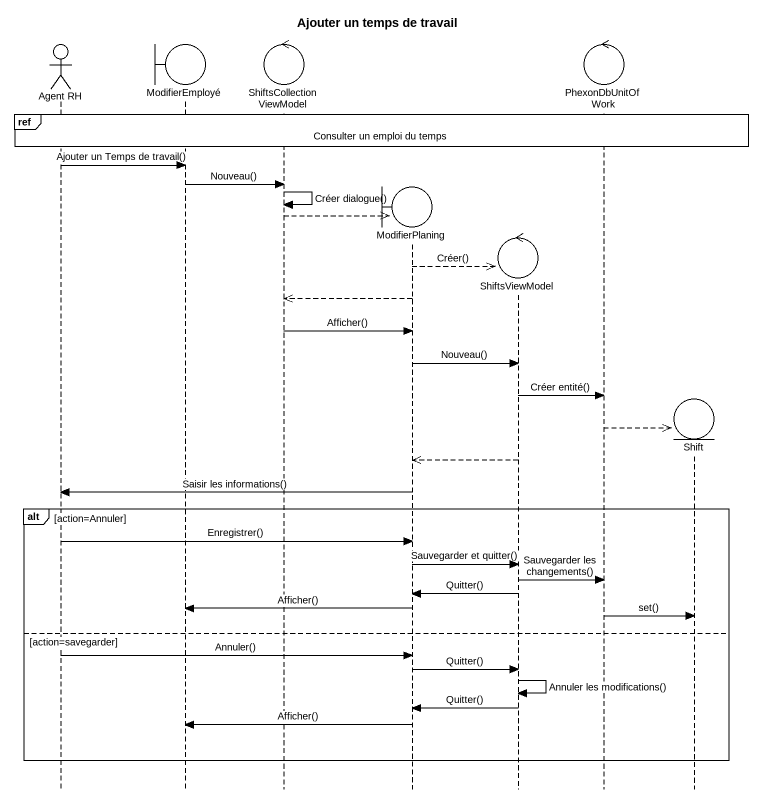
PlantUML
@startuml
title Ajouter un temps de travail
hide footbox
actor "Agent RH" as Agent_RH
boundary ModifierEmployé
control ShiftsCollectionViewModel
boundary ModifierPlaning
control ShiftsViewModel
control PhexonDbUnitOfWork
entity Shift

ref over Agent_RH, ModifierEmployé, ShiftsCollectionViewModel, ModifierPlaning, ShiftsViewModel, PhexonDbUnitOfWork, Shift : Consulter un emploi du temps
Agent_RH -> ModifierEmployé : Ajouter un Temps de travail()
ModifierEmployé -> ShiftsCollectionViewModel : Nouveau()
ShiftsCollectionViewModel -> ShiftsCollectionViewModel : Créer dialogue()
ShiftsCollectionViewModel -->> ModifierPlaning **
ModifierPlaning -->> ShiftsViewModel ** : Créer()
ModifierPlaning -->> ShiftsCollectionViewModel
ShiftsCollectionViewModel -> ModifierPlaning : Afficher()
ModifierPlaning -> ShiftsViewModel : Nouveau()
ShiftsViewModel -> PhexonDbUnitOfWork : Créer entité()
PhexonDbUnitOfWork -->> Shift **
ShiftsViewModel -->> ModifierPlaning
ModifierPlaning -> Agent_RH : Saisir les informations()
alt action=Annuler
  Agent_RH -> ModifierPlaning : Enregistrer()
  ModifierPlaning -> ShiftsViewModel : Sauvegarder et quitter()
  ShiftsViewModel -> PhexonDbUnitOfWork : Sauvegarder les changements()
  ShiftsViewModel -> ModifierPlaning : Quitter()
  ModifierPlaning -> ModifierEmployé : Afficher()
  PhexonDbUnitOfWork -> Shift : set()
else action=savegarder
  Agent_RH -> ModifierPlaning : Annuler()
  ModifierPlaning -> ShiftsViewModel : Quitter()
  ShiftsViewModel -> ShiftsViewModel : Annuler les modifications()
  ShiftsViewModel -> ModifierPlaning : Quitter()
  ModifierPlaning -> ModifierEmployé : Afficher()
end
@enduml
